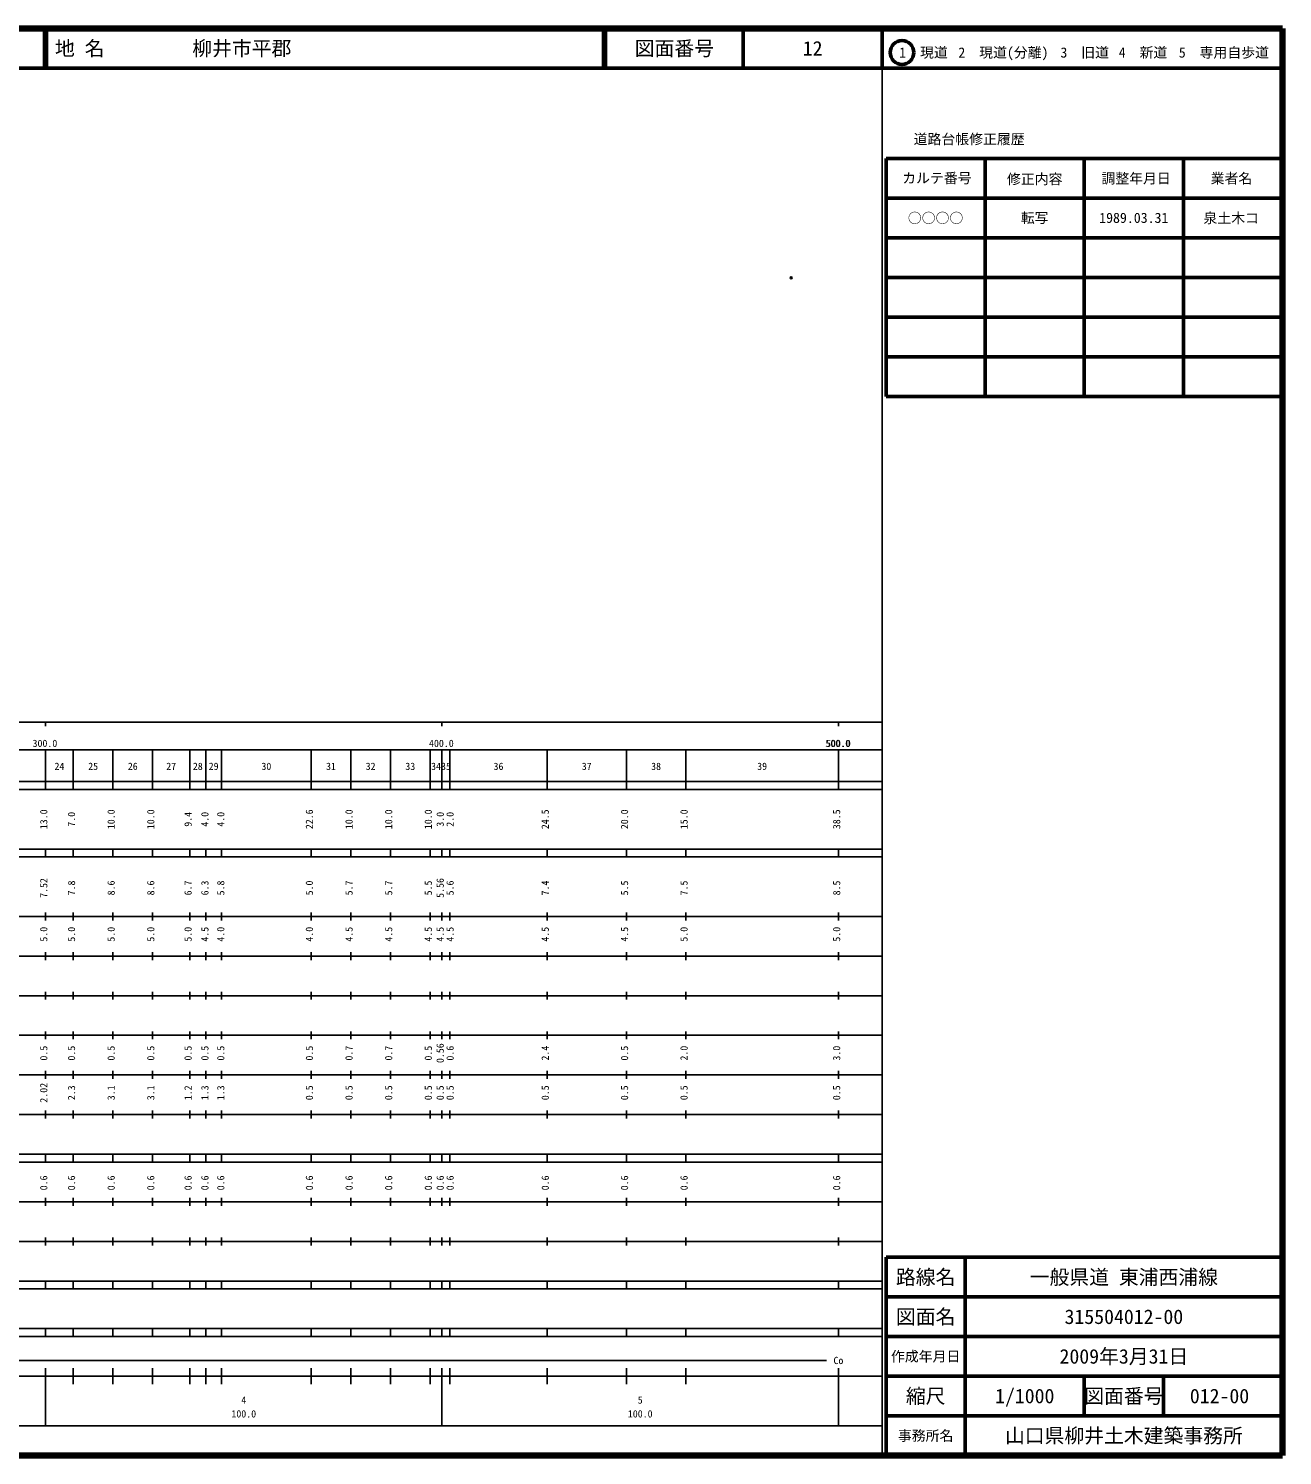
# Model space of a CAD drawing. Units: millimetres on the paper. Extents: x 40 to 680, y 20 to 380.
# Drawn here: x 363.7 to 680, y 20 to 380 of the extents above; entities that cross this region are included whole.
import ezdxf
from ezdxf.enums import TextEntityAlignment as Align

# ---------------------------------------------------------------- set-up
doc = ezdxf.new("R2010")
doc.units = ezdxf.units.MM
doc.header["$PDMODE"] = 32
doc.header["$PDSIZE"] = 0.5
doc.layers.add('M-OTRS', color=6, linetype='Continuous')
doc.layers.add('M-TTL-TXT', color=7, linetype='Continuous')
for name, color, linetype, lineweight in [('M-TTL', 2, 'Continuous', 140), ('M-TTL-BAND', 7, 'Continuous', 25), ('M-TTL-FRAM', 2, 'Continuous', 50), ('M-TTL-LINE', 7, 'Continuous', 50)]:
    doc.layers.add(name, color=color, linetype=linetype, lineweight=lineweight)
doc.styles.add('ＭＳ ゴシック', font='')
doc.styles.get('ＭＳ ゴシック').set_extended_font_data('MS Gothic')

msp = doc.modelspace()

# ---------------------------------------------------------------- linework, layer by layer
at = {"layer": 'M-OTRS'}
msp.add_point((556.103, 317.118), dxfattribs=at)
at = {"layer": 'M-TTL'}
for p, q in [((680, 380), (40, 380)), ((680, 20), (680, 380)), ((40, 20), (680, 20))]:
    msp.add_line(p, q, dxfattribs=at)
at = {"layer": 'M-TTL-BAND'}
for p, q in [((579, 20), (579, 370)), ((40, 205), (579, 205)), ((368, 205), (368, 204)), ((468, 205), (468, 204)), ((568, 205), (568, 204)), ((68, 198), (579, 198)), ((368, 188), (368, 198)), ((375, 188), (375, 198)), ((385, 188), (385, 198)), ((395, 188), (395, 198)), ((404.4, 188), (404.4, 198)), ((408.4, 188), (408.4, 198)), ((412.4, 188), (412.4, 198)), ((435, 188), (435, 198)), ((445, 188), (445, 198)), ((455, 188), (455, 198)), ((465, 188), (465, 198)), ((468, 188), (468, 198)), ((470, 188), (470, 198)), ((494.5, 188), (494.5, 198)), ((514.5, 188), (514.5, 198)), ((529.5, 188), (529.5, 198)), ((568, 188), (568, 198)), ((40, 190), (579, 190)), ((40, 188), (579, 188)), ((40, 173), (579, 173)), ((368, 171), (368, 173)), ((375, 171), (375, 173)), ((385, 171), (385, 173)), ((395, 171), (395, 173)), ((404.4, 171), (404.4, 173)), ((408.4, 171), (408.4, 173)), ((412.4, 171), (412.4, 173)), ((435, 171), (435, 173)), ((445, 171), (445, 173)), ((455, 171), (455, 173)), ((465, 171), (465, 173)), ((468, 171), (468, 173)), ((470, 171), (470, 173)), ((494.5, 171), (494.5, 173)), ((514.5, 171), (514.5, 173)), ((529.5, 171), (529.5, 173)), ((568, 171), (568, 173)), ((40, 171), (579, 171)), ((40, 156), (579, 156)), ((368, 155), (368, 157)), ((375, 155), (375, 157)), ((385, 155), (385, 157)), ((395, 155), (395, 157)), ((404.4, 155), (404.4, 157)), ((408.4, 155), (408.4, 157)), ((412.4, 155), (412.4, 157)), ((435, 155), (435, 157)), ((445, 155), (445, 157)), ((455, 155), (455, 157)), ((465, 155), (465, 157)), ((468, 155), (468, 157)), ((470, 155), (470, 157)), ((494.5, 155), (494.5, 157)), ((514.5, 155), (514.5, 157)), ((529.5, 155), (529.5, 157)), ((568, 155), (568, 157)), ((46, 146), (579, 146)), ((368, 145), (368, 147)), ((375, 145), (375, 147)), ((385, 145), (385, 147)), ((395, 145), (395, 147)), ((404.4, 145), (404.4, 147)), ((408.4, 145), (408.4, 147)), ((412.4, 145), (412.4, 147)), ((435, 145), (435, 147)), ((445, 145), (445, 147)), ((455, 145), (455, 147)), ((465, 145), (465, 147)), ((468, 145), (468, 147)), ((470, 145), (470, 147)), ((494.5, 145), (494.5, 147)), ((514.5, 145), (514.5, 147)), ((529.5, 145), (529.5, 147)), ((568, 145), (568, 147)), ((368, 135), (368, 137)), ((375, 135), (375, 137)), ((385, 135), (385, 137)), ((395, 135), (395, 137)), ((404.4, 135), (404.4, 137)), ((408.4, 135), (408.4, 137)), ((412.4, 135), (412.4, 137)), ((435, 135), (435, 137)), ((445, 135), (445, 137)), ((455, 135), (455, 137)), ((465, 135), (465, 137)), ((468, 135), (468, 137)), ((470, 135), (470, 137)), ((494.5, 135), (494.5, 137)), ((514.5, 135), (514.5, 137)), ((529.5, 135), (529.5, 137)), ((568, 135), (568, 137)), ((52, 136), (579, 136)), ((46, 126), (579, 126)), ((368, 125), (368, 127)), ((375, 125), (375, 127)), ((385, 125), (385, 127)), ((395, 125), (395, 127)), ((404.4, 125), (404.4, 127)), ((408.4, 125), (408.4, 127)), ((412.4, 125), (412.4, 127)), ((435, 125), (435, 127)), ((445, 125), (445, 127)), ((455, 125), (455, 127)), ((465, 125), (465, 127)), ((468, 125), (468, 127)), ((470, 125), (470, 127)), ((494.5, 125), (494.5, 127)), ((514.5, 125), (514.5, 127)), ((529.5, 125), (529.5, 127)), ((568, 125), (568, 127)), ((52, 116), (579, 116)), ((368, 115), (368, 117)), ((375, 115), (375, 117)), ((385, 115), (385, 117)), ((395, 115), (395, 117)), ((404.4, 115), (404.4, 117)), ((408.4, 115), (408.4, 117)), ((412.4, 115), (412.4, 117)), ((435, 115), (435, 117)), ((445, 115), (445, 117)), ((455, 115), (455, 117)), ((465, 115), (465, 117)), ((468, 115), (468, 117)), ((470, 115), (470, 117)), ((494.5, 115), (494.5, 117)), ((514.5, 115), (514.5, 117)), ((529.5, 115), (529.5, 117)), ((568, 115), (568, 117)), ((46, 106), (579, 106)), ((368, 105), (368, 107)), ((375, 105), (375, 107)), ((385, 105), (385, 107)), ((395, 105), (395, 107)), ((404.4, 105), (404.4, 107)), ((408.4, 105), (408.4, 107)), ((412.4, 105), (412.4, 107)), ((435, 105), (435, 107)), ((445, 105), (445, 107)), ((455, 105), (455, 107)), ((465, 105), (465, 107)), ((468, 105), (468, 107)), ((470, 105), (470, 107)), ((494.5, 105), (494.5, 107)), ((514.5, 105), (514.5, 107)), ((529.5, 105), (529.5, 107)), ((568, 105), (568, 107)), ((40, 96), (579, 96)), ((40, 94), (579, 94)), ((368, 94), (368, 96)), ((375, 94), (375, 96)), ((385, 94), (385, 96)), ((395, 94), (395, 96)), ((404.4, 94), (404.4, 96)), ((408.4, 94), (408.4, 96)), ((412.4, 94), (412.4, 96)), ((435, 94), (435, 96)), ((445, 94), (445, 96)), ((455, 94), (455, 96)), ((465, 94), (465, 96)), ((468, 94), (468, 96)), ((470, 94), (470, 96)), ((494.5, 94), (494.5, 96)), ((514.5, 94), (514.5, 96)), ((529.5, 94), (529.5, 96)), ((568, 94), (568, 96)), ((49, 84), (579, 84)), ((368, 83), (368, 85)), ((375, 83), (375, 85)), ((385, 83), (385, 85)), ((395, 83), (395, 85)), ((404.4, 83), (404.4, 85)), ((408.4, 83), (408.4, 85)), ((412.4, 83), (412.4, 85)), ((435, 83), (435, 85)), ((445, 83), (445, 85)), ((455, 83), (455, 85)), ((465, 83), (465, 85)), ((468, 83), (468, 85)), ((470, 83), (470, 85)), ((494.5, 83), (494.5, 85)), ((514.5, 83), (514.5, 85)), ((529.5, 83), (529.5, 85)), ((568, 83), (568, 85)), ((40, 74), (579, 74)), ((368, 73), (368, 75)), ((375, 73), (375, 75)), ((385, 73), (385, 75)), ((395, 73), (395, 75)), ((404.4, 73), (404.4, 75)), ((408.4, 73), (408.4, 75)), ((412.4, 73), (412.4, 75)), ((435, 73), (435, 75)), ((445, 73), (445, 75)), ((455, 73), (455, 75)), ((465, 73), (465, 75)), ((468, 73), (468, 75)), ((470, 73), (470, 75)), ((494.5, 73), (494.5, 75)), ((514.5, 73), (514.5, 75)), ((529.5, 73), (529.5, 75)), ((568, 73), (568, 75)), ((40, 64), (579, 64)), ((40, 62), (579, 62)), ((368, 62), (368, 64)), ((375, 62), (375, 64)), ((385, 62), (385, 64)), ((395, 62), (395, 64)), ((404.4, 62), (404.4, 64)), ((408.4, 62), (408.4, 64)), ((412.4, 62), (412.4, 64)), ((435, 62), (435, 64)), ((445, 62), (445, 64)), ((455, 62), (455, 64)), ((465, 62), (465, 64)), ((468, 62), (468, 64)), ((470, 62), (470, 64)), ((494.5, 62), (494.5, 64)), ((514.5, 62), (514.5, 64)), ((529.5, 62), (529.5, 64)), ((568, 62), (568, 64)), ((40, 52), (579, 52)), ((368, 50), (368, 52)), ((375, 50), (375, 52)), ((385, 50), (385, 52)), ((395, 50), (395, 52)), ((404.4, 50), (404.4, 52)), ((408.4, 50), (408.4, 52)), ((412.4, 50), (412.4, 52)), ((435, 50), (435, 52)), ((445, 50), (445, 52)), ((455, 50), (455, 52)), ((465, 50), (465, 52)), ((468, 50), (468, 52)), ((470, 50), (470, 52)), ((494.5, 50), (494.5, 52)), ((514.5, 50), (514.5, 52)), ((529.5, 50), (529.5, 52)), ((568, 50), (568, 52)), ((40, 50), (579, 50)), ((71, 44), (565, 44)), ((40, 40), (579, 40)), ((368, 27.5), (368, 42)), ((375, 38), (375, 42)), ((385, 38), (385, 42)), ((395, 38), (395, 42)), ((404.4, 38), (404.4, 42)), ((408.4, 38), (408.4, 42)), ((412.4, 38), (412.4, 42)), ((435, 38), (435, 42)), ((445, 38), (445, 42)), ((455, 38), (455, 42)), ((465, 38), (465, 42)), ((468, 27.5), (468, 42)), ((470, 38), (470, 42)), ((494.5, 38), (494.5, 42)), ((514.5, 38), (514.5, 42)), ((529.5, 38), (529.5, 42)), ((568, 27.5), (568, 42)), ((68, 27.5), (579, 27.5))]:
    msp.add_line(p, q, dxfattribs=at)
at = {"layer": 'M-TTL-FRAM'}
for p, q in [((580, 347.197), (580, 287.197)), ((580, 347.197), (680, 347.197)), ((580, 287.197), (680, 287.197)), ((680, 70), (580, 70)), ((580, 70), (580, 20))]:
    msp.add_line(p, q, dxfattribs=at)
at = {"layer": 'M-TTL-LINE'}
for p, q in [((367.75, 380), (367.75, 370)), ((368.25, 380), (368.25, 370)), ((508.747, 380), (508.747, 370)), ((509.247, 380), (509.247, 370)), ((543.997, 380), (543.997, 370)), ((579, 380), (579, 370)), ((40, 370), (680, 370)), ((605, 347.197), (605, 287.197)), ((630, 347.197), (630, 287.197)), ((655, 347.197), (655, 287.197)), ((580, 337.197), (680, 337.197)), ((580, 327.197), (680, 327.197)), ((580, 317.197), (680, 317.197)), ((580, 307.197), (680, 307.197)), ((580, 297.197), (680, 297.197)), ((600, 70), (600, 20)), ((680, 60), (580, 60)), ((680, 50), (580, 50)), ((680, 40), (580, 40)), ((630, 40), (630, 30)), ((650, 40), (650, 30)), ((680, 30), (580, 30))]:
    msp.add_line(p, q, dxfattribs=at)
msp.add_circle((584.031, 373.958), 3, dxfattribs=at)

# ---------------------------------------------------------------- texts
at = {"layer": 'M-TTL-BAND', "style": 'ＭＳ ゴシック'}
for s, p in [('300.0', (367.844, 198.195)), ('400.0', (467.844, 198.195)), ('500.0', (567.844, 198.195)), ('500.0', (568, 198.195)), ('24', (371.5, 192.405)), ('25', (380, 192.405)), ('26', (390, 192.405)), ('27', (399.7, 192.405)), ('28', (406.4, 192.405)), ('29', (410.4, 192.405)), ('30', (423.7, 192.405)), ('31', (440, 192.405)), ('32', (450, 192.405)), ('33', (460, 192.405)), ('34', (466.5, 192.405)), ('35', (469, 192.405)), ('36', (482.25, 192.405)), ('37', (504.5, 192.405)), ('38', (522, 192.405)), ('39', (548.75, 192.405)), ('Co', (568, 42.5)), ('4', (418, 32.523)), ('5', (518, 32.523)), ('100.0', (418, 29.033)), ('100.0', (518, 29.033))]:
    msp.add_text(s, height=1.833, dxfattribs=at).set_placement(p, align=Align.BOTTOM_CENTER)
for s, p in [('13.0', (369, 180.5)), ('7.0', (376, 180.5)), ('10.0', (386, 180.5)), ('10.0', (396, 180.5)), ('9.4', (405.4, 180.5)), ('4.0', (409.65, 180.5)), ('4.0', (413.65, 180.5)), ('22.6', (436, 180.5)), ('10.0', (446, 180.5)), ('10.0', (456, 180.5)), ('10.0', (466, 180.5)), ('3.0', (469, 180.5)), ('2.0', (471.496, 180.5)), ('24.5', (495.5, 180.5)), ('20.0', (515.5, 180.5)), ('15.0', (530.5, 180.5)), ('38.5', (569, 180.5)), ('7.52', (369, 163.174)), ('7.8', (376, 163.174)), ('8.6', (386, 163.174)), ('8.6', (396, 163.174)), ('6.7', (405.4, 163.174)), ('6.3', (409.65, 163.174)), ('5.8', (413.65, 163.174)), ('5.0', (436, 163.174)), ('5.7', (446, 163.174)), ('5.7', (456, 163.174)), ('5.5', (466, 163.174)), ('5.56', (469, 163.174)), ('5.6', (471.496, 163.174)), ('7.4', (495.5, 163.174)), ('5.5', (515.5, 163.174)), ('7.5', (530.5, 163.174)), ('8.5', (569, 163.174)), ('5.0', (369, 151.5)), ('5.0', (376, 151.5)), ('5.0', (386, 151.5)), ('5.0', (396, 151.5)), ('5.0', (405.4, 151.5)), ('4.5', (409.65, 151.5)), ('4.0', (413.65, 151.5)), ('4.0', (436, 151.5)), ('4.5', (446, 151.5)), ('4.5', (456, 151.5)), ('4.5', (466, 151.5)), ('4.5', (469, 151.5)), ('4.5', (471.496, 151.5)), ('4.5', (495.5, 151.5)), ('4.5', (515.5, 151.5)), ('5.0', (530.5, 151.5)), ('5.0', (569, 151.5)), ('0.5', (369, 121.5)), ('0.5', (376, 121.5)), ('0.5', (386, 121.5)), ('0.5', (396, 121.5)), ('0.5', (405.4, 121.5)), ('0.5', (409.65, 121.5)), ('0.5', (413.65, 121.5)), ('0.5', (436, 121.5)), ('0.7', (446, 121.5)), ('0.7', (456, 121.5)), ('0.5', (466, 121.5)), ('0.56', (469, 121.5)), ('0.6', (471.496, 121.5)), ('2.4', (495.5, 121.5)), ('0.5', (515.5, 121.5)), ('2.0', (530.5, 121.5)), ('3.0', (569, 121.5)), ('2.02', (369, 111.5)), ('2.3', (376, 111.5)), ('3.1', (386, 111.5)), ('3.1', (396, 111.5)), ('1.2', (405.4, 111.5)), ('1.3', (409.65, 111.5)), ('1.3', (413.65, 111.5)), ('0.5', (436, 111.5)), ('0.5', (446, 111.5)), ('0.5', (456, 111.5)), ('0.5', (466, 111.5)), ('0.5', (469, 111.5)), ('0.5', (471.496, 111.5)), ('0.5', (495.5, 111.5)), ('0.5', (515.5, 111.5)), ('0.5', (530.5, 111.5)), ('0.5', (569, 111.5)), ('0.6', (369, 88.764)), ('0.6', (376, 88.764)), ('0.6', (386, 88.764)), ('0.6', (396, 88.764)), ('0.6', (405.4, 88.764)), ('0.6', (409.65, 88.764)), ('0.6', (413.65, 88.764)), ('0.6', (436, 88.764)), ('0.6', (446, 88.764)), ('0.6', (456, 88.764)), ('0.6', (466, 88.764)), ('0.6', (469, 88.764)), ('0.6', (471.496, 88.764)), ('0.6', (495.5, 88.764)), ('0.6', (515.5, 88.764)), ('0.6', (530.5, 88.764)), ('0.6', (569, 88.764))]:
    msp.add_text(s, height=1.833, rotation=90, dxfattribs=at).set_placement(p, align=Align.BOTTOM_CENTER)
at = {"layer": 'M-TTL-TXT', "style": 'ＭＳ ゴシック'}
for s, p in [('地 名', (370.38, 375)), ('柳井市平郡', (405.024, 375))]:
    msp.add_text(s, height=3.666, dxfattribs=at).set_placement(p, align=Align.MIDDLE_LEFT)
for s, height, p in [('図面番号', 3.666, (526.622, 375)), ('12', 3.666, (561.497, 375)), ('1\u3000現道', 2.566, (589.448, 373.958)), ('2\u3000現道(分離)', 2.566, (609.619, 373.958)), ('3\u3000旧道', 2.566, (630.121, 373.958)), ('4\u3000新道', 2.566, (644.824, 373.958)), ('5\u3000専用自歩道', 2.566, (665.228, 373.958)), ('道路台帳修正履歴', 2.566, (600.968, 352.113)), ('カルテ番号', 2.566, (592.839, 342.277)), ('修正内容', 2.566, (617.509, 342.023)), ('調整年月日', 2.566, (643.089, 342.197)), ('業者名', 2.566, (667.134, 342.197)), ('○○○○', 2.566, (592.5, 332.189)), ('転写', 2.566, (617.5, 332.245)), ('1989.03.31', 2.566, (642.5, 332.245)), ('泉土木コ', 2.566, (667.077, 332.189)), ('路線名', 3.666, (590, 65)), ('路線名', 3.666, (590, 65)), ('一般県道 東浦西浦線', 3.666, (640, 65)), ('図面名', 3.666, (590, 55)), ('図面名', 3.666, (590, 55)), ('315504012-00', 3.666, (640, 55)), ('2009年3月31日', 3.666, (640, 45)), ('作成年月日', 2.566, (590, 45)), ('作成年月日', 2.566, (590, 45)), ('縮尺', 3.666, (590, 35)), ('縮尺', 3.666, (590, 35)), ('1/1000', 3.666, (615, 35)), ('図面番号', 3.666, (640, 35)), ('図面番号', 3.666, (640, 35)), ('012-00', 3.666, (664.125, 35)), ('事務所名', 2.566, (590, 25)), ('事務所名', 2.566, (590, 25)), ('山口県柳井土木建築事務所', 3.666, (640, 25))]:
    msp.add_text(s, height=height, dxfattribs=at).set_placement(p, align=Align.MIDDLE_CENTER)

doc.saveas('drawing.dxf')
